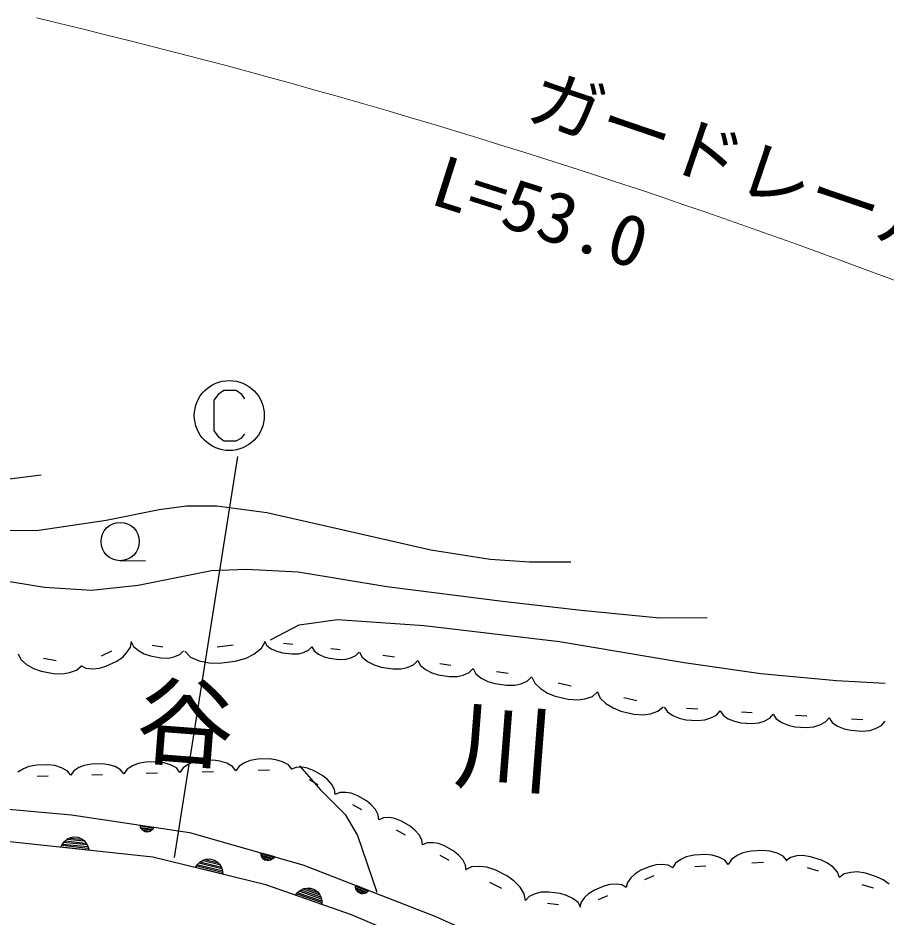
# Model space of a CAD drawing. Units: millimetres, scale not verified. Extents: x 40000 to 680000, y 20000 to 380000.
# Drawn here: x 122507 to 153498, y 309058 to 341160 of the extents above; entities that cross this region are included whole.
import ezdxf
from ezdxf.enums import TextEntityAlignment as Align

# ---------------------------------------------------------------- set-up
doc = ezdxf.new("R2010")
doc.units = ezdxf.units.MM
doc.header["$LTSCALE"] = 1000
doc.layers.add('M-BGD', color=7, linetype='Continuous', lineweight=25)
doc.layers.add('M-STR-HTXT', color=7, linetype='Continuous', lineweight=13)
doc.styles.add('ＭＳ ゴシック', font='')
doc.styles.get('ＭＳ ゴシック').set_extended_font_data('MS Gothic')

msp = doc.modelspace()

# ---------------------------------------------------------------- linework, layer by layer
at = {"layer": 'M-BGD'}
for p, q in [((129851, 327864), (129651, 327714)), ((130301, 327864), (129851, 327864)), ((130501, 327714), (130301, 327864)), ((129651, 327714), (129501, 327513)), ((129501, 327513), (129502, 326414)), ((130601, 327564), (130501, 327714)), ((129502, 326414), (129652, 326214)), ((129652, 326214), (129852, 326064)), ((130302, 326064), (130502, 326164)), ((130502, 326164), (130602, 326314)), ((129852, 326064), (130302, 326064)), ((128094, 311184), (130358, 325496)), ((121918, 324669), (123335, 324850)), ((125651, 323234), (127546, 323611)), ((127546, 323611), (128527, 323734)), ((128527, 323734), (129610, 323735)), ((129610, 323735), (131388, 323501)), ((131388, 323501), (133959, 322913)), ((123251, 322874), (125651, 323234)), ((121922, 322858), (123251, 322874)), ((133959, 322913), (137248, 322166)), ((137248, 322166), (139367, 321837)), ((126155, 321781), (127055, 321782)), ((139367, 321837), (140772, 321742)), ((140772, 321742), (142240, 321743)), ((119966, 321403), (123458, 320832)), ((126801, 320909), (129418, 321431)), ((129418, 321431), (130665, 321482)), ((130665, 321482), (132511, 321383)), ((132511, 321383), (135679, 320862)), ((123458, 320832), (125130, 320734)), ((125130, 320734), (126801, 320909)), ((135679, 320862), (139800, 320340)), ((139800, 320340), (142619, 320018)), ((142619, 320018), (145412, 319746)), ((145412, 319746), (147108, 319747)), ((131520, 318961), (132542, 319486)), ((132542, 319486), (133914, 319686)), ((133914, 319686), (137007, 319464)), ((137007, 319464), (141846, 318895)), ((126523, 318694), (126563, 318890)), ((126550, 318884), (126636, 318715)), ((131198, 318656), (131342, 318907)), ((131309, 318903), (131395, 318757)), ((132322, 318788), (131984, 318826)), ((141846, 318895), (146287, 318150)), ((122510, 318457), (122611, 318251)), ((125840, 318548), (125478, 318377)), ((126247, 318342), (126393, 318500)), ((126393, 318500), (126523, 318694)), ((126636, 318715), (126804, 318570)), ((126804, 318570), (127015, 318456)), ((127673, 318688), (127299, 318754)), ((128283, 318427), (128422, 318558)), ((128464, 318550), (128665, 318341)), ((130191, 318765), (129615, 318693)), ((130931, 318447), (131198, 318656)), ((131395, 318757), (131552, 318636)), ((131552, 318636), (131747, 318545)), ((131747, 318545), (131946, 318488)), ((131946, 318488), (132284, 318450)), ((132284, 318450), (132524, 318457)), ((132524, 318457), (132701, 318505)), ((132701, 318505), (132881, 318587)), ((132881, 318587), (132998, 318711)), ((132998, 318711), (133084, 318564)), ((133084, 318564), (133241, 318443)), ((134011, 318595), (133673, 318633)), ((134570, 318394), (134687, 318518)), ((134700, 318516), (134801, 318332)), ((122611, 318251), (122812, 318073)), ((123866, 318202), (123414, 318287)), ((125649, 318015), (126011, 318186)), ((126011, 318186), (126247, 318342)), ((127015, 318456), (127234, 318379)), ((127234, 318379), (127608, 318314)), ((127608, 318314), (127876, 318306)), ((127876, 318306), (128077, 318348)), ((128077, 318348), (128283, 318427)), ((128665, 318341), (128975, 318204)), ((128975, 318204), (129334, 318132)), ((129687, 318118), (130262, 318189)), ((130262, 318189), (130658, 318297)), ((130658, 318297), (130931, 318447)), ((133241, 318443), (133436, 318353)), ((133436, 318353), (133635, 318296)), ((133635, 318296), (133973, 318257)), ((133973, 318257), (134213, 318264)), ((134213, 318264), (134390, 318312)), ((134390, 318312), (134570, 318394)), ((134801, 318332), (134990, 318177)), ((134990, 318177), (135228, 318058)), ((135947, 318336), (135531, 318396)), ((136629, 318067), (136778, 318215)), ((136778, 318215), (136874, 318040)), ((146287, 318150), (149031, 317753)), ((122812, 318073), (123066, 317931)), ((123066, 317931), (123329, 317835)), ((123329, 317835), (123781, 317750)), ((124349, 317783), (124600, 317877)), ((124600, 317877), (124770, 318032)), ((124755, 318035), (124932, 317941)), ((124932, 317941), (125164, 317919)), ((125164, 317919), (125415, 317949)), ((125415, 317949), (125649, 318015)), ((129334, 318132), (129687, 318118)), ((135228, 318058), (135471, 317980)), ((135471, 317980), (135887, 317920)), ((135887, 317920), (136184, 317920)), ((136184, 317920), (136403, 317973)), ((136403, 317973), (136629, 318067)), ((136874, 318040), (137055, 317893)), ((137055, 317893), (137281, 317779)), ((137966, 318044), (137570, 318101)), ((138616, 317788), (138757, 317929)), ((138757, 317929), (138858, 317745)), ((123781, 317750), (124106, 317736)), ((124106, 317736), (124349, 317783)), ((137281, 317779), (137512, 317705)), ((137512, 317705), (137908, 317648)), ((137908, 317648), (138191, 317647)), ((138191, 317647), (138401, 317698)), ((138401, 317698), (138616, 317788)), ((138858, 317745), (139048, 317590)), ((139048, 317590), (139285, 317471)), ((140004, 317749), (139589, 317809)), ((140687, 317480), (140836, 317628)), ((140858, 317625), (140956, 317406)), ((149031, 317753), (151725, 317506)), ((151725, 317506), (153471, 317407)), ((139285, 317471), (139528, 317393)), ((139528, 317393), (139944, 317333)), ((139944, 317333), (140241, 317332)), ((140241, 317332), (140461, 317385)), ((140461, 317385), (140687, 317480)), ((140956, 317406), (141158, 317212)), ((141158, 317212), (141418, 317055)), ((142262, 317306), (141794, 317412)), ((141418, 317055), (141688, 316944)), ((141688, 316944), (142156, 316838)), ((142750, 316850), (143015, 316937)), ((143015, 316937), (143198, 317093)), ((143198, 317093), (143296, 316874)), ((143296, 316874), (143498, 316680)), ((144603, 316773), (144134, 316880)), ((142156, 316838), (142494, 316810)), ((142494, 316810), (142750, 316850)), ((143498, 316680), (143758, 316522)), ((145356, 316405), (145539, 316560)), ((145581, 316551), (145691, 316384)), ((143758, 316522), (144028, 316412)), ((144028, 316412), (144496, 316305)), ((144496, 316305), (144834, 316278)), ((144834, 316278), (145090, 316318)), ((145090, 316318), (145356, 316405)), ((145691, 316384), (145883, 316251)), ((145883, 316251), (146117, 316156)), ((146779, 316474), (146379, 316500)), ((147240, 316164), (147447, 316271)), ((147447, 316271), (147577, 316423)), ((147577, 316423), (147681, 316264)), ((147681, 316264), (147863, 316139)), ((148715, 316351), (148335, 316375)), ((149349, 316158), (149473, 316302)), ((149473, 316302), (149582, 316135)), ((150670, 316226), (150271, 316251)), ((146117, 316156), (146354, 316101)), ((146354, 316101), (146753, 316075)), ((146753, 316075), (147035, 316097)), ((147035, 316097), (147240, 316164)), ((147863, 316139), (148086, 316048)), ((148086, 316048), (148311, 315996)), ((148311, 315996), (148690, 315971)), ((148690, 315971), (148958, 315992)), ((148958, 315992), (149153, 316056)), ((149153, 316056), (149349, 316158)), ((149582, 316135), (149774, 316002)), ((149774, 316002), (150009, 315907)), ((150009, 315907), (150246, 315852)), ((150927, 315849), (151132, 315916)), ((151132, 315916), (151339, 316023)), ((151339, 316023), (151469, 316175)), ((151469, 316175), (151578, 316007)), ((151578, 316007), (151770, 315875)), ((152666, 316098), (152267, 316124)), ((153127, 315788), (153335, 315895)), ((153335, 315895), (153465, 316047)), ((150246, 315852), (150645, 315827)), ((150645, 315827), (150927, 315849)), ((151770, 315875), (152005, 315780)), ((152005, 315780), (152242, 315725)), ((152242, 315725), (152641, 315699)), ((152641, 315699), (152923, 315721)), ((152923, 315721), (153127, 315788)), ((129075, 314645), (128796, 314597)), ((129475, 314656), (129075, 314645)), ((129716, 314622), (129475, 314656)), ((129958, 314549), (129716, 314622)), ((130795, 314652), (130597, 314566)), ((131074, 314699), (130795, 314652)), ((131474, 314710), (131074, 314699)), ((131715, 314676), (131474, 314710)), ((131957, 314603), (131715, 314676)), ((122701, 314352), (122504, 314227)), ((122899, 314437), (122701, 314352)), ((123177, 314485), (122899, 314437)), ((123577, 314496), (123177, 314485)), ((123818, 314462), (123577, 314496)), ((124060, 314389), (123818, 314462)), ((124263, 314274), (124060, 314389)), ((124684, 314392), (124497, 314273)), ((124872, 314473), (124684, 314392)), ((125137, 314518), (124872, 314473)), ((125517, 314528), (125137, 314518)), ((125746, 314497), (125517, 314528)), ((125976, 314427), (125746, 314497)), ((126169, 314318), (125976, 314427)), ((126287, 314169), (126169, 314318)), ((126402, 314332), (126287, 314169)), ((126599, 314458), (126402, 314332)), ((126797, 314543), (126599, 314458)), ((127076, 314591), (126797, 314543)), ((127475, 314601), (127076, 314591)), ((127716, 314568), (127475, 314601)), ((127958, 314495), (127716, 314568)), ((128162, 314380), (127958, 314495)), ((128286, 314223), (128162, 314380)), ((128402, 314387), (128286, 314223)), ((128598, 314512), (128402, 314387)), ((128796, 314597), (128598, 314512)), ((130161, 314434), (129958, 314549)), ((130285, 314278), (130161, 314434)), ((130401, 314441), (130285, 314278)), ((130597, 314566), (130401, 314441)), ((131085, 314299), (131485, 314310)), ((132160, 314488), (131957, 314603)), ((132284, 314332), (132160, 314488)), ((132440, 314402), (132274, 314332)), ((132650, 314406), (132440, 314402)), ((132562, 314455), (133304, 313598)), ((132841, 314378), (132650, 314406)), ((133078, 314283), (132841, 314378)), ((133389, 314103), (133078, 314283)), ((123188, 314085), (123588, 314096)), ((124388, 314118), (124263, 314274)), ((124497, 314273), (124388, 314118)), ((125147, 314138), (125527, 314149)), ((127086, 314191), (127486, 314202)), ((129086, 314245), (129485, 314256)), ((132898, 313972), (133209, 313792)), ((133558, 313964), (133389, 314103)), ((133709, 313794), (133558, 313964)), ((113372, 313697), (124416, 312701)), ((133811, 313610), (133709, 313794)), ((133304, 313598), (134186, 312719)), ((133833, 313432), (133811, 313610)), ((133998, 313502), (133833, 313432)), ((134208, 313506), (133998, 313502)), ((134400, 313478), (134208, 313506)), ((134636, 313383), (134400, 313478)), ((134948, 313203), (134636, 313383)), ((134456, 313072), (134768, 312892)), ((135117, 313064), (134948, 313203)), ((135268, 312894), (135117, 313064)), ((124416, 312701), (128626, 312081)), ((134186, 312719), (134633, 311969)), ((135370, 312710), (135268, 312894)), ((135392, 312532), (135370, 312710)), ((135557, 312602), (135392, 312532)), ((135767, 312606), (135557, 312602)), ((135959, 312578), (135767, 312606)), ((136195, 312483), (135959, 312578)), ((136507, 312303), (136195, 312483)), ((126876, 312278), (126865, 312340)), ((126865, 312340), (127360, 312267)), ((126899, 312224), (126876, 312278)), ((127334, 312231), (126879, 312298)), ((126893, 312255), (127309, 312194)), ((126941, 312167), (126899, 312224)), ((127273, 312159), (126917, 312211)), ((126986, 312130), (126941, 312167)), ((126951, 312166), (127228, 312125)), ((127043, 312102), (126986, 312130)), ((127164, 312104), (127006, 312127)), ((127122, 312090), (127043, 312102)), ((127184, 312101), (127122, 312090)), ((127238, 312123), (127184, 312101)), ((127295, 312166), (127238, 312123)), ((127331, 312211), (127295, 312166)), ((127360, 312267), (127331, 312211)), ((128626, 312081), (132675, 310926)), ((136015, 312172), (136327, 311992)), ((136676, 312164), (136507, 312303)), ((136827, 311994), (136676, 312164)), ((127317, 311200), (121756, 311795)), ((124092, 311666), (124162, 311759)), ((124973, 311632), (124138, 311721)), ((124162, 311759), (124273, 311847)), ((124204, 311774), (124920, 311698)), ((124867, 311764), (124270, 311827)), ((124273, 311847), (124378, 311896)), ((124376, 311877), (124774, 311834)), ((124378, 311896), (124502, 311923)), ((124502, 311923), (124661, 311906)), ((124661, 311906), (124776, 311854)), ((124776, 311854), (124869, 311784)), ((124869, 311784), (124958, 311674)), ((134633, 311969), (135321, 309942)), ((136929, 311810), (136827, 311994)), ((136950, 311632), (136929, 311810)), ((124040, 311550), (124092, 311666)), ((125034, 311444), (124040, 311550)), ((125000, 311508), (124086, 311606)), ((124112, 311663), (124987, 311570)), ((124958, 311674), (125007, 311568)), ((125007, 311568), (125034, 311444)), ((137116, 311702), (136950, 311632)), ((137326, 311706), (137116, 311702)), ((137518, 311678), (137326, 311706)), ((137754, 311583), (137518, 311678)), ((138066, 311403), (137754, 311583)), ((138235, 311264), (138066, 311403)), ((148680, 311408), (148389, 311348)), ((149099, 311434), (148680, 311408)), ((149353, 311408), (149099, 311434)), ((149610, 311340), (149353, 311408)), ((131351, 310206), (127317, 311200)), ((128998, 311012), (129119, 311085)), ((129119, 311085), (129231, 311120)), ((129226, 311100), (129614, 311004)), ((129231, 311120), (129357, 311130)), ((129357, 311130), (129512, 311091)), ((129512, 311091), (129619, 311024)), ((131185, 311289), (131182, 311352)), ((131182, 311352), (131663, 311215)), ((131200, 311232), (131185, 311289)), ((131633, 311182), (131190, 311308)), ((131199, 311264), (131602, 311149)), ((131234, 311171), (131200, 311232)), ((131563, 311119), (131216, 311217)), ((131274, 311128), (131234, 311171)), ((131244, 311168), (131513, 311091)), ((131326, 311092), (131274, 311128)), ((131447, 311079), (131293, 311123)), ((131403, 311070), (131326, 311092)), ((131467, 311073), (131403, 311070)), ((131523, 311088), (131467, 311073)), ((131585, 311123), (131523, 311088)), ((131627, 311163), (131585, 311123)), ((131663, 311215), (131627, 311163)), ((137574, 311272), (137886, 311092)), ((138386, 311094), (138235, 311264)), ((138488, 310910), (138386, 311094)), ((146174, 311112), (145982, 310980)), ((146369, 311204), (146174, 311112)), ((146646, 311261), (146369, 311204)), ((147045, 311286), (146646, 311261)), ((147287, 311261), (147045, 311286)), ((147531, 311196), (147287, 311261)), ((147738, 311089), (147531, 311196)), ((147868, 310937), (147738, 311089)), ((147983, 311112), (147868, 310937)), ((148185, 311251), (147983, 311112)), ((148389, 311348), (148185, 311251)), ((149828, 311227), (149610, 311340)), ((149964, 311068), (149828, 311227)), ((150087, 311182), (149925, 311065)), ((150314, 311237), (150087, 311182)), ((150529, 311254), (150314, 311237)), ((150808, 311209), (150529, 311254)), ((151190, 311091), (150808, 311209)), ((151407, 310981), (151190, 311091)), ((128849, 310822), (128916, 310929)), ((129819, 310583), (128849, 310822)), ((129795, 310651), (128902, 310871)), ((128916, 310929), (128998, 311012)), ((128936, 310925), (129790, 310714)), ((129785, 310777), (128969, 310978)), ((129042, 311022), (129741, 310850)), ((129697, 310922), (129115, 311066)), ((129619, 311024), (129702, 310942)), ((129702, 310942), (129775, 310821)), ((129775, 310821), (129809, 310709)), ((132675, 310926), (137385, 309090)), ((138509, 310732), (138488, 310910)), ((138704, 310849), (138488, 310744)), ((138983, 310867), (138704, 310849)), ((139241, 310843), (138983, 310867)), ((139562, 310732), (139241, 310843)), ((145078, 310866), (144747, 310725)), ((145291, 310917), (145078, 310866)), ((145518, 310936), (145291, 310917)), ((145726, 310907), (145518, 310936)), ((145882, 310817), (145726, 310907)), ((145982, 310980), (145872, 310812)), ((146670, 310862), (147070, 310887)), ((148706, 310989), (149126, 311015)), ((150689, 310827), (151071, 310709)), ((151612, 310833), (151407, 310981)), ((151768, 310659), (151612, 310833)), ((129809, 310709), (129819, 310583)), ((139989, 310513), (139562, 310732)), ((140223, 310339), (139989, 310513)), ((144392, 310457), (144269, 310287)), ((144529, 310593), (144392, 310457)), ((144747, 310725), (144529, 310593)), ((144888, 310394), (145219, 310535)), ((151835, 310471), (151768, 310659)), ((152005, 310594), (151835, 310471)), ((152243, 310652), (152005, 310594)), ((152468, 310670), (152243, 310652)), ((152761, 310623), (152468, 310670)), ((153162, 310498), (152761, 310623)), ((153391, 310383), (153162, 310498)), ((134419, 309132), (131351, 310206)), ((134563, 310126), (134566, 310189)), ((134573, 310069), (134563, 310126)), ((134566, 310189), (135032, 310008)), ((134999, 309978), (134570, 310145)), ((139342, 310305), (139769, 310086)), ((140435, 310122), (140223, 310339)), ((140583, 309884), (140435, 310122)), ((143422, 310161), (143091, 310020)), ((143635, 310213), (143422, 310161)), ((143862, 310231), (143635, 310213)), ((144070, 310202), (143862, 310231)), ((144226, 310112), (144070, 310202)), ((144269, 310287), (144226, 310112)), ((152637, 310222), (153038, 310097)), ((153606, 310228), (153391, 310383)), ((132413, 309834), (132491, 309934)), ((133357, 309504), (132413, 309834)), ((133339, 309573), (132471, 309877)), ((132491, 309934), (132580, 310008)), ((132509, 309927), (133340, 309637)), ((133341, 309700), (132548, 309977)), ((132580, 310008), (132708, 310070)), ((132625, 310014), (133304, 309776)), ((133267, 309853), (132701, 310051)), ((132708, 310070), (132822, 310093)), ((132815, 310075), (133193, 309942)), ((132822, 310093), (132948, 310092)), ((132948, 310092), (133099, 310039)), ((133099, 310039), (133199, 309961)), ((133199, 309961), (133274, 309872)), ((133274, 309872), (133335, 309744)), ((134601, 310004), (134573, 310069)), ((134574, 310100), (134965, 309948)), ((134923, 309921), (134588, 310052)), ((134637, 309958), (134601, 310004)), ((134610, 310000), (134871, 309899)), ((134685, 309917), (134637, 309958)), ((134804, 309892), (134655, 309951)), ((134760, 309888), (134685, 309917)), ((134823, 309885), (134760, 309888)), ((134880, 309895), (134823, 309885)), ((134945, 309923), (134880, 309895)), ((134991, 309959), (134945, 309923)), ((135032, 310008), (134991, 309959)), ((140623, 309648), (140583, 309884)), ((140759, 309793), (140621, 309649)), ((140973, 309888), (140759, 309793)), ((141181, 309942), (140973, 309888)), ((141464, 309948), (141181, 309942)), ((141861, 309898), (141464, 309948)), ((142094, 309829), (141861, 309898)), ((142322, 309720), (142094, 309829)), ((142873, 309889), (142736, 309752)), ((143091, 310020), (142873, 309889)), ((143232, 309689), (143563, 309830)), ((133335, 309744), (133359, 309630)), ((133359, 309630), (133357, 309504)), ((141414, 309551), (141811, 309501)), ((142506, 309576), (142322, 309720)), ((142605, 309403), (142506, 309576)), ((142612, 309582), (142569, 309407)), ((142736, 309752), (142612, 309582)), ((137424, 307867), (134419, 309132)), ((137385, 309090), (141315, 307347))]:
    msp.add_line(p, q, dxfattribs=at)
for centre, radius in [((130052, 326964), 1250), ((126155, 322465), 684)]:
    msp.add_circle(centre, radius, dxfattribs=at)
at = {"layer": 'M-STR-HTXT'}
msp.add_arc((65532, 97912), 249983, 64.0625, 76.66971, dxfattribs=at)

# ---------------------------------------------------------------- texts
at = {"layer": 'M-BGD', "insert": (115248, 315416), "char_height": 2566, "attachment_point": 7, "rotation": 355.6, "style": 'ＭＳ ゴシック'}
msp.add_mtext('\\T3.26;野谷川', dxfattribs=at)
at = {"layer": 'M-STR-HTXT', "style": 'ＭＳ ゴシック', "width": 1.05}
for s, rotation, p in [('ガードレール', 341.2, (140395, 337082)), ('L=53.0', 342.4, (136984, 334019))]:
    msp.add_text(s, height=1833, rotation=rotation, dxfattribs=at).set_placement(p, align=Align.BOTTOM_LEFT)

doc.saveas('drawing.dxf')
